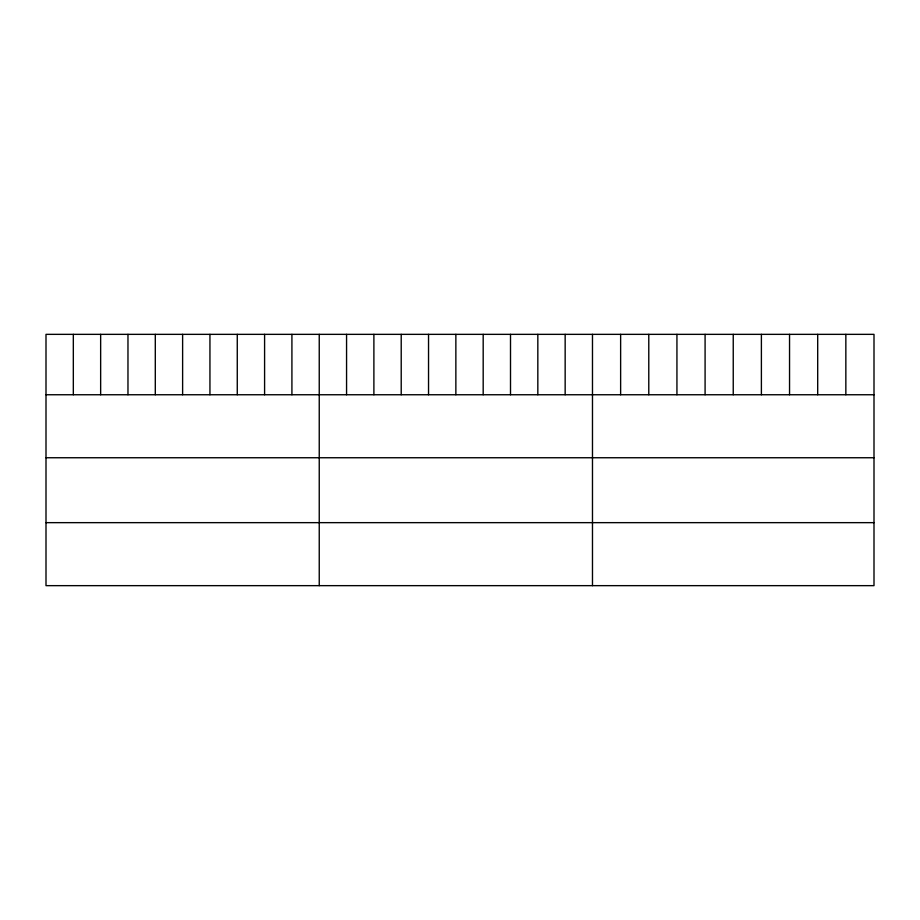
<?xml version="1.0" encoding="UTF-8"?>
<svg xmlns="http://www.w3.org/2000/svg" width="920" height="920" viewBox="0 0 920 920"><rect width="100%" height="100%" fill="white"/><g stroke="black" fill="none" stroke-linecap="round" stroke-linejoin="round"><path stroke-width="1.38" d="M874 394.749L874 585.649L46 585.649L46 334.351L874 334.351L874 394.749L46 394.749M46 457.746L874 457.746M46 522.652L874 522.652M845.848 334.351L845.848 394.749M817.696 334.351L817.696 394.749M789.544 334.351L789.544 394.749M761.392 334.351L761.392 394.749M733.24 334.351L733.24 394.749M705.088 334.351L705.088 394.749M676.936 334.351L676.936 394.749M648.784 334.351L648.784 394.749M620.632 334.351L620.632 394.749M592.48 334.351L592.48 585.649M565.156 334.351L565.156 394.749M537.832 334.351L537.832 394.749M510.508 334.351L510.508 394.749M483.184 334.351L483.184 394.749M455.86 334.351L455.86 394.749M428.536 334.351L428.536 394.749M401.212 334.351L401.212 394.749M373.888 334.351L373.888 394.749M346.564 334.351L346.564 394.749M319.24 334.351L319.24 585.649M291.916 334.351L291.916 394.749M264.592 334.351L264.592 394.749M237.268 334.351L237.268 394.749M209.944 334.351L209.944 394.749M182.62 334.351L182.62 394.749M155.296 334.351L155.296 394.749M127.972 334.351L127.972 394.749M100.648 334.351L100.648 394.749M73.324 334.351L73.324 394.749"/></g></svg>
